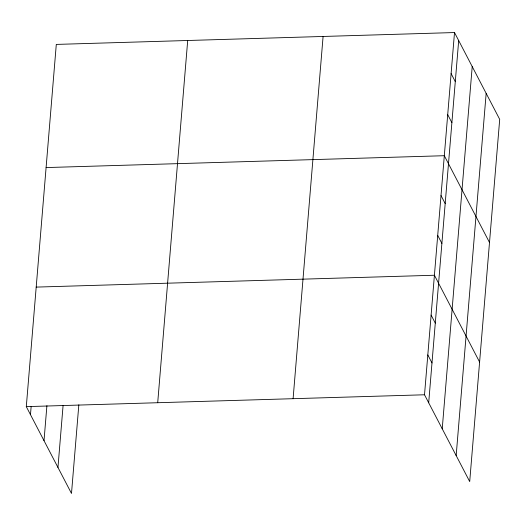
<?xml version="1.0" encoding="UTF-8"?>
<svg xmlns="http://www.w3.org/2000/svg" width="526" height="526" viewBox="0 0 526 526"><rect width="100%" height="100%" fill="white"/><g stroke="black" fill="none" stroke-linecap="round" stroke-linejoin="round"><path stroke-width="0.79" d="M78.834 404.816L71.49 493.454L26.3 406.637L56.295 44.414L454.51 32.546L499.7 119.363L469.705 481.586L424.515 394.776L454.51 32.546M30.475 414.659L31.152 406.532M44.013 440.663L46.906 405.697M57.959 467.45L63.074 405.651M157.708 402.725L187.703 40.495M293.1 398.688L323.095 36.465M428.69 402.798L458.685 40.574M442.228 428.802L472.216 66.572M456.167 455.588L486.162 93.365M46.097 167.57L444.312 155.709L489.502 242.519M36.195 287.104L434.41 275.243L479.6 362.052M26.3 406.637L424.515 394.776M451.111 73.601L455.286 81.622M447.711 114.655L451.887 122.676M441.012 195.554L445.187 203.575M437.711 235.398L441.886 243.42M431.11 315.087L435.291 323.109M427.816 354.932L431.991 362.953"/></g></svg>
